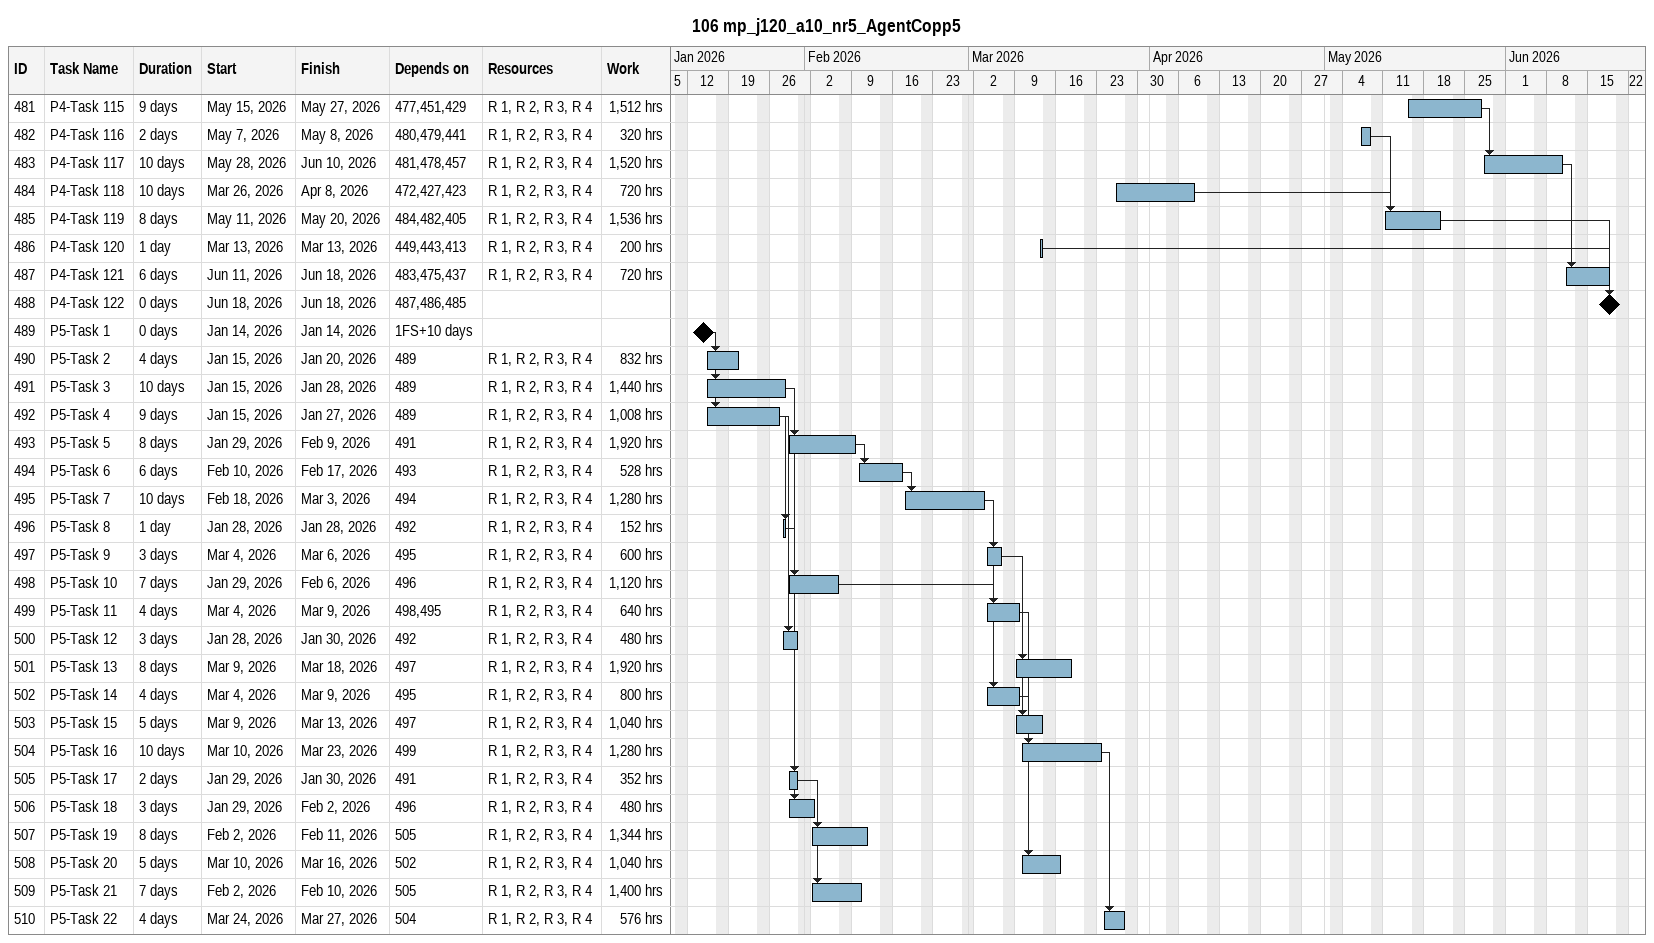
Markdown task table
106 mp_j120_a10_nr5_AgentCopp5

| ID | Task | Duration | Start | Finish | Predecessors | Resources | Work (h) |
|---|---|---|---|---|---|---|---|
| 481 | P4-Task 115 | 9d | 2026-05-15 | 2026-05-27 | 477, 451, 429 | R 1, R 2, R 3, R 4 | 1512 |
| 482 | P4-Task 116 | 2d | 2026-05-07 | 2026-05-08 | 480, 479, 441 | R 1, R 2, R 3, R 4 | 320 |
| 483 | P4-Task 117 | 10d | 2026-05-28 | 2026-06-10 | 481, 478, 457 | R 1, R 2, R 3, R 4 | 1520 |
| 484 | P4-Task 118 | 10d | 2026-03-26 | 2026-04-08 | 472, 427, 423 | R 1, R 2, R 3, R 4 | 720 |
| 485 | P4-Task 119 | 8d | 2026-05-11 | 2026-05-20 | 484, 482, 405 | R 1, R 2, R 3, R 4 | 1536 |
| 486 | P4-Task 120 | 1d | 2026-03-13 | 2026-03-13 | 449, 443, 413 | R 1, R 2, R 3, R 4 | 200 |
| 487 | P4-Task 121 | 6d | 2026-06-11 | 2026-06-18 | 483, 475, 437 | R 1, R 2, R 3, R 4 | 720 |
| 488 | P4-Task 122 | 0d | 2026-06-18 | 2026-06-18 | 487, 486, 485 |  |  |
| 489 | P5-Task 1 | 0d | 2026-01-14 | 2026-01-14 | 1FS+10d |  |  |
| 490 | P5-Task 2 | 4d | 2026-01-15 | 2026-01-20 | 489 | R 1, R 2, R 3, R 4 | 832 |
| 491 | P5-Task 3 | 10d | 2026-01-15 | 2026-01-28 | 489 | R 1, R 2, R 3, R 4 | 1440 |
| 492 | P5-Task 4 | 9d | 2026-01-15 | 2026-01-27 | 489 | R 1, R 2, R 3, R 4 | 1008 |
| 493 | P5-Task 5 | 8d | 2026-01-29 | 2026-02-09 | 491 | R 1, R 2, R 3, R 4 | 1920 |
| 494 | P5-Task 6 | 6d | 2026-02-10 | 2026-02-17 | 493 | R 1, R 2, R 3, R 4 | 528 |
| 495 | P5-Task 7 | 10d | 2026-02-18 | 2026-03-03 | 494 | R 1, R 2, R 3, R 4 | 1280 |
| 496 | P5-Task 8 | 1d | 2026-01-28 | 2026-01-28 | 492 | R 1, R 2, R 3, R 4 | 152 |
| 497 | P5-Task 9 | 3d | 2026-03-04 | 2026-03-06 | 495 | R 1, R 2, R 3, R 4 | 600 |
| 498 | P5-Task 10 | 7d | 2026-01-29 | 2026-02-06 | 496 | R 1, R 2, R 3, R 4 | 1120 |
| 499 | P5-Task 11 | 4d | 2026-03-04 | 2026-03-09 | 498, 495 | R 1, R 2, R 3, R 4 | 640 |
| 500 | P5-Task 12 | 3d | 2026-01-28 | 2026-01-30 | 492 | R 1, R 2, R 3, R 4 | 480 |
| 501 | P5-Task 13 | 8d | 2026-03-09 | 2026-03-18 | 497 | R 1, R 2, R 3, R 4 | 1920 |
| 502 | P5-Task 14 | 4d | 2026-03-04 | 2026-03-09 | 495 | R 1, R 2, R 3, R 4 | 800 |
| 503 | P5-Task 15 | 5d | 2026-03-09 | 2026-03-13 | 497 | R 1, R 2, R 3, R 4 | 1040 |
| 504 | P5-Task 16 | 10d | 2026-03-10 | 2026-03-23 | 499 | R 1, R 2, R 3, R 4 | 1280 |
| 505 | P5-Task 17 | 2d | 2026-01-29 | 2026-01-30 | 491 | R 1, R 2, R 3, R 4 | 352 |
| 506 | P5-Task 18 | 3d | 2026-01-29 | 2026-02-02 | 496 | R 1, R 2, R 3, R 4 | 480 |
| 507 | P5-Task 19 | 8d | 2026-02-02 | 2026-02-11 | 505 | R 1, R 2, R 3, R 4 | 1344 |
| 508 | P5-Task 20 | 5d | 2026-03-10 | 2026-03-16 | 502 | R 1, R 2, R 3, R 4 | 1040 |
| 509 | P5-Task 21 | 7d | 2026-02-02 | 2026-02-10 | 505 | R 1, R 2, R 3, R 4 | 1400 |
| 510 | P5-Task 22 | 4d | 2026-03-24 | 2026-03-27 | 504 | R 1, R 2, R 3, R 4 | 576 |
